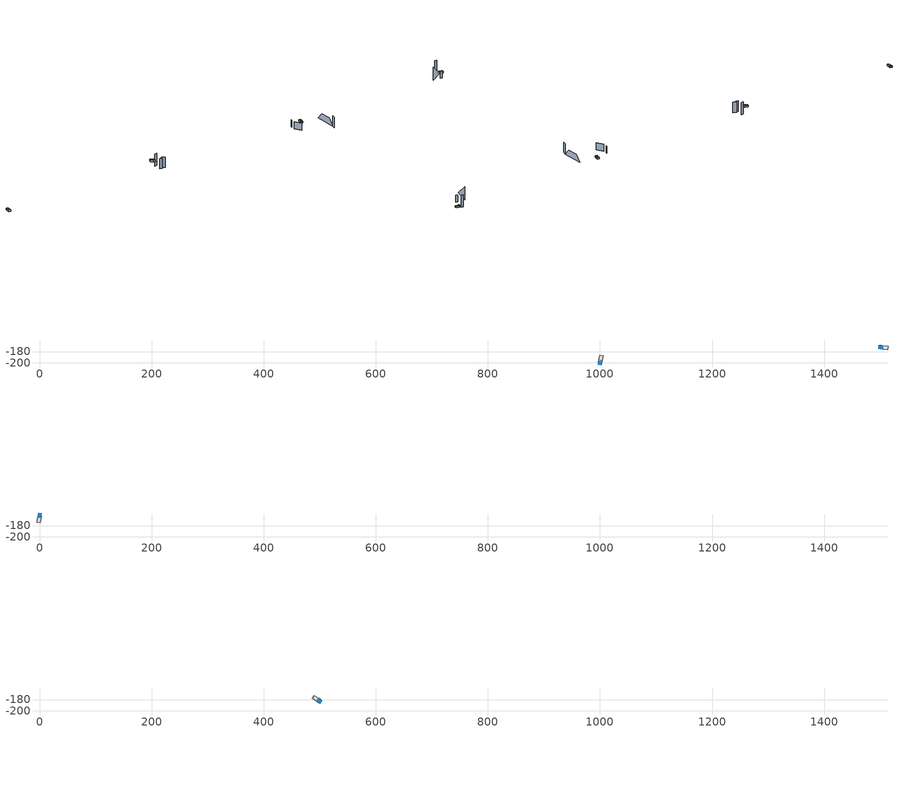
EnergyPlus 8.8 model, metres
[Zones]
2Perim
 floor adiabatic (115mmSandLimeBrick): 997.08,-199.52 997.97,-195.01 1003.85,-196.17 1002.96,-200.68 z0
 wall outside (U0-3): 997.08,-199.52 1002.96,-200.68 z0:4.4
 wall to 2Core (115mmSandLimeBrick): 1003.85,-196.17 997.97,-195.01 z0:4.4
 wall adiabatic (115mmSandLimeBrick): 1002.96,-200.68 1003.85,-196.17 / 997.97,-195.01 997.08,-199.52 z0:4.4
 window (Double): 997.17,-199.54 1002.86,-200.66 z0.85:3.58
 ceiling adiabatic (115mmSandLimeBrick): 997.08,-199.52 1002.96,-200.68 1003.74,-196.74 997.86,-195.57 z4.4
 roof outside (U0-2): 997.86,-195.57 1003.74,-196.74 1003.85,-196.17 997.97,-195.01 z4.4
2Core
 floor adiabatic (115mmSandLimeBrick): 997.97,-195.01 999.73,-186.12 1005.61,-187.28 1003.85,-196.17 z0
 wall adiabatic (115mmSandLimeBrick): 1003.85,-196.17 1005.61,-187.28 999.73,-186.12 997.97,-195.01 z0:4.4
 ceiling adiabatic (115mmSandLimeBrick): 997.97,-195.01 1003.85,-196.17 1005.39,-188.39 999.51,-187.23 z4.4
 roof outside (U0-2): 999.51,-187.23 1005.39,-188.39 1005.61,-187.28 999.73,-186.12 z4.4
3Perim
 floor adiabatic (115mmSandLimeBrick): 1500.46,-169.07 1505.02,-169.62 1504.31,-175.58 1499.74,-175.03 z0
 wall outside (U0-3): 1500.46,-169.07 1499.74,-175.03 z0:4.4
 wall to 3Core (115mmSandLimeBrick): 1504.31,-175.58 1505.02,-169.62 z0:4.4
 wall adiabatic (115mmSandLimeBrick): 1499.74,-175.03 1504.31,-175.58 / 1505.02,-169.62 1500.46,-169.07 z0:4.4
 window (Double): 1500.45,-169.17 1499.75,-174.93 z0.85:1.76
 ceiling adiabatic (115mmSandLimeBrick): 1500.46,-169.07 1499.74,-175.03 1503.74,-175.51 1504.45,-169.56 z4.4
 roof outside (U0-2): 1504.45,-169.56 1503.74,-175.51 1504.31,-175.58 1505.02,-169.62 z4.4
3Core
 floor adiabatic (115mmSandLimeBrick): 1505.02,-169.62 1514.02,-170.71 1513.31,-176.66 1504.31,-175.58 z0
 wall adiabatic (115mmSandLimeBrick): 1504.31,-175.58 1513.31,-176.66 1514.02,-170.71 1505.02,-169.62 z0:4.4
 ceiling adiabatic (115mmSandLimeBrick): 1505.02,-169.62 1504.31,-175.58 1512.18,-176.53 1512.9,-170.57 z4.4
 roof outside (U0-2): 1512.9,-170.57 1512.18,-176.53 1513.31,-176.66 1514.02,-170.71 z4.4
0Perim
 floor adiabatic (115mmSandLimeBrick): 2.96,-161.61 2.36,-166.17 -3.59,-165.38 -2.99,-160.82 z4.4
 wall outside (U0-3): 2.96,-161.61 -2.99,-160.82 z4.4:8.8
 wall to 0Core (115mmSandLimeBrick): -3.59,-165.38 2.36,-166.17 z4.4:8.8
 wall adiabatic (115mmSandLimeBrick): -2.99,-160.82 -3.59,-165.38 / 2.36,-166.17 2.96,-161.61 z4.4:8.8
 window (Double): 2.86,-161.6 -2.89,-160.84 z5.25:7.99
 ceiling adiabatic (115mmSandLimeBrick): 2.96,-161.61 -2.99,-160.82 -3.52,-164.81 2.43,-165.6 z8.8
 roof outside (U0-2): 2.43,-165.6 -3.52,-164.81 -3.59,-165.38 2.36,-166.17 z8.8
0Core
 floor adiabatic (115mmSandLimeBrick): 2.36,-166.17 1.16,-175.16 -4.79,-174.37 -3.59,-165.38 z4.4
 wall adiabatic (115mmSandLimeBrick): -3.59,-165.38 -4.79,-174.37 1.16,-175.16 2.36,-166.17 z4.4:8.8
 ceiling adiabatic (115mmSandLimeBrick): 2.36,-166.17 -3.59,-165.38 -4.64,-173.25 1.31,-174.04 z8.8
 roof outside (U0-2): 1.31,-174.04 -4.64,-173.25 -4.79,-174.37 1.16,-175.16 z8.8
1Perim
 floor adiabatic (115mmSandLimeBrick): 498.24,-185.35 494.43,-182.78 497.78,-177.8 501.59,-180.37 z17.61
 wall outside (U0-3): 498.24,-185.35 501.59,-180.37 z17.61:22.01
 wall to 1Core (115mmSandLimeBrick): 497.78,-177.8 494.43,-182.78 z17.61:22.01
 wall adiabatic (115mmSandLimeBrick): 501.59,-180.37 497.78,-177.8 / 494.43,-182.78 498.24,-185.35 z17.61:22.01
 window (Double): 498.3,-185.27 501.54,-180.45 z18.46:19.37
 ceiling adiabatic (115mmSandLimeBrick): 498.24,-185.35 501.59,-180.37 498.25,-178.12 494.9,-183.1 z22.01
 roof outside (U0-2): 494.9,-183.1 498.25,-178.12 497.78,-177.8 494.43,-182.78 z22.01
1Core
 floor adiabatic (115mmSandLimeBrick): 494.43,-182.78 486.9,-177.72 490.25,-172.74 497.78,-177.8 z17.61
 wall adiabatic (115mmSandLimeBrick): 497.78,-177.8 490.25,-172.74 486.9,-177.72 494.43,-182.78 z17.61:22.01
 ceiling adiabatic (115mmSandLimeBrick): 494.43,-182.78 497.78,-177.8 491.19,-173.38 487.84,-178.35 z22.01
 roof outside (U0-2): 487.84,-178.35 491.19,-173.38 490.25,-172.74 486.9,-177.72 z22.01
shading: 509.79,-200.82 502.25,-199.94 / 520.37,-200.89 510.4,-195.53 / 1048.72,-269.89 1045.12,-280.63 z0:29.83; 504.05,-176.71 512.74,-175.96 / 1495.33,-164.04 1500.98,-164.72 z0:35.22; 959.65,-204.55 961.08,-202.41 / 965.94,-239.54 956.89,-219.12 / 1489.75,-202.41 1484.26,-200.12 z0:20.25; 1050.83,-252.4,17.61 1055.06,-217.43,17.61 1057.18,-199.94,0 1048.72,-269.89,0; 1460.17,-199.34,0 1460.17,-199.34,37.86 1474.01,-210.9,20.25
[Site:GroundTemperature:BuildingSurface]
14, 14, 14, 14, 14, 14, 14, 14, 14, 14, 14, 14
[Site:GroundReflectance]
0.2, 0.2, 0.2, 0.2, 0.2, 0.2, 0.2, 0.2, 0.2, 0.2, 0.2, 0.2
[Site:GroundReflectance:SnowModifier]
1, 1
[Building]
Building: North Axis {deg}=0; Terrain=Suburbs; Loads Convergence Tolerance Value=.04; Temperature Convergence Tolerance Value {deltaC}=.4; Solar Distribution=MinimalShadowing; Maximum Number of Warmup Days=25
[Construction]
115mmSandLimeBrick: Plaster_0.005_115mmSandLimeBrick, Sand-Lime Brick_0.08_115mmSandLimeBrick, Plaster_0.08_115mmSandLimeBrick
U0-3: XPS Board_0.12_U0-3, General Concrete_0.2_U0-3
U0-2: XPS Board_0.18_U0-2, General Concrete_0.2_U0-2
Double: Generic Clear Glass 6mm_0.006_Double, ARGON_0.0013_Double, Generic Clear Glass 6mm_0.006_Double
[Material] Roughness=Rough; Thermal Absorptance=0.9
Name | Thickness {m} | Conductivity {W/m-K} | Density {kg/m3} | Specific Heat {J/kg-K} | Solar Absorptance | Visible Absorptance
Plaster_0.005_115mmSandLimeBrick | 0.005 | 1 | 2000 | 1130 | 0.6 | 0.6
Sand-Lime Brick_0.08_115mmSandLimeBrick | 0.08 | 0.56 | 1200 | 1000 | 0.6 | 0.6
Plaster_0.08_115mmSandLimeBrick | 0.08 | 1 | 2000 | 1130 | 0.6 | 0.6
XPS Board_0.12_U0-3 | 0.12 | 0.034 | 35 | 1400 | 0.6 | 0.6
General Concrete_0.2_U0-3; General Concrete_0.2_U0-2 | 0.2 | 2 | 2400 | 950 | 0.7 | 0.7
XPS Board_0.18_U0-2 | 0.18 | 0.034 | 35 | 1400 | 0.6 | 0.6
[WindowMaterial:Glazing]
Generic Clear Glass 6mm_0.006_Double: Optical Data Type=SpectralAverage; Window Glass Spectral Data Set=SpectralAverage; Thickness {m}=0.006; Solar Transmittance at Normal Incidence=0.68; Front Side Solar Reflectance at Normal Incidence=0.09; Back Side Solar Reflectance at Normal Incidence=0.1; Visible Transmittance at Normal Incidence=0.81; Front Side Visible Reflectance at Normal Incidence=0.11; Back Side Visible Reflectance at Normal Incidence=0.12; Infrared Transmittance at Normal Incidence=0; Front Side Infrared Hemispherical Emissivity=0.2; Back Side Infrared Hemispherical Emissivity=0.2; Conductivity {W/m-K}=0.9; Dirt Correction Factor for Solar and Visible Transmittance=1
[WindowMaterial:Gas]
ARGON_0.0013_Double: Gas Type=ARGON; Thickness {m}=0.0013
[EnergyManagementSystem:Sensor]
Name | Output:Variable or Output:Meter Index Key | Output:Variable or Output:Meter
OutdoorTemp | Environment | Site Outdoor Air Drybulb Temperature
OutdoorRelHumid | Environment | Site Outdoor Air Relative Humidity
USRNATVENT_0Perim; USRNATVENT_1Perim; USRNATVENT_2Perim; USRNATVENT_3Perim | AllOff | Schedule Value
[Zone] Type=1; Multiplier=1; Zone Inside Convection Algorithm=TARP; Zone Outside Convection Algorithm=DOE-2
Name | Volume {m3} | Floor Area {m2}
0Perim; 1Perim; 2Perim; 3Perim | 121.484 | 27.5943
0Core; 1Core; 2Core; 3Core | 239.48 | 54.3963
[People] Number of People Schedule=AllOn; Number of People Calculation Method=People/Area; People per Zone Floor Area {person/m2}=0.5; Fraction Radiant=0.3; Sensible Heat Fraction=AUTOCALCULATE; Carbon Dioxide Generation Rate {m3/s-W}=3.82e-08; Enable ASHRAE 55 Comfort Warnings=No; Mean Radiant Temperature Calculation Type=ZoneAveraged; Clothing Insulation Calculation Method=DynamicClothingModelASHRAE55; Thermal Comfort Model 1 Type=AdaptiveASH55
Name | Zone or ZoneList | Activity Level Schedule | Work Efficiency Schedule | Air Velocity Schedule
People 0Perim | 0Perim | 0PerimPeopleActivity | 0PerimWorkEfficiency | 0PerimAirVelocity
People 0Core | 0Core | 0CorePeopleActivity | 0CoreWorkEfficiency | 0CoreAirVelocity
People 1Perim | 1Perim | 1PerimPeopleActivity | 1PerimWorkEfficiency | 1PerimAirVelocity
People 1Core | 1Core | 1CorePeopleActivity | 1CoreWorkEfficiency | 1CoreAirVelocity
People 2Perim | 2Perim | 2PerimPeopleActivity | 2PerimWorkEfficiency | 2PerimAirVelocity
People 2Core | 2Core | 2CorePeopleActivity | 2CoreWorkEfficiency | 2CoreAirVelocity
People 3Perim | 3Perim | 3PerimPeopleActivity | 3PerimWorkEfficiency | 3PerimAirVelocity
People 3Core | 3Core | 3CorePeopleActivity | 3CoreWorkEfficiency | 3CoreAirVelocity
[ElectricEquipment] Schedule=60HrWk; Design Level Calculation Method=Watts/Area; Fraction Latent=0; Fraction Radiant=.2; Fraction Lost=0
Name | Zone or ZoneList | Watts per Zone Floor Area {W/m2}
0Perim Equipment 1 | 0Perim | 15
0Core Equipment 1 | 0Core | 35
1Perim Equipment 1 | 1Perim | 15
1Core Equipment 1 | 1Core | 35
2Perim Equipment 1 | 2Perim | 15
2Core Equipment 1 | 2Core | 35
3Perim Equipment 1 | 3Perim | 15
3Core Equipment 1 | 3Core | 35
[Lights] Schedule=AllOn; Design Level Calculation Method=Watts/Area; Return Air Fraction=0; Fraction Radiant=.42; Fraction Visible=.18; Fraction Replaceable=1
Name | Zone or ZoneList | Watts per Zone Floor Area {W/m2}
0Perim General lighting | 0Perim | 15
0Core General lighting | 0Core | 20
1Perim General lighting | 1Perim | 15
1Core General lighting | 1Core | 20
2Perim General lighting | 2Perim | 15
2Core General lighting | 2Core | 20
3Perim General lighting | 3Perim | 15
3Core General lighting | 3Core | 20
[ZoneControl:Thermostat]
Name | Zone or ZoneList | Control Type Schedule | Control 1
0Perim Thermostat | 0Perim | 0PerimZoneControlTypeSched | Dual Setpoint - Zone 0Perim
0Core Thermostat | 0Core | 0CoreZoneControlTypeSched | Dual Setpoint - Zone 0Core
1Perim Thermostat | 1Perim | 1PerimZoneControlTypeSched | Dual Setpoint - Zone 1Perim
1Core Thermostat | 1Core | 1CoreZoneControlTypeSched | Dual Setpoint - Zone 1Core
2Perim Thermostat | 2Perim | 2PerimZoneControlTypeSched | Dual Setpoint - Zone 2Perim
2Core Thermostat | 2Core | 2CoreZoneControlTypeSched | Dual Setpoint - Zone 2Core
3Perim Thermostat | 3Perim | 3PerimZoneControlTypeSched | Dual Setpoint - Zone 3Perim
3Core Thermostat | 3Core | 3CoreZoneControlTypeSched | Dual Setpoint - Zone 3Core
[ThermostatSetpoint:DualSetpoint]
Name | Heating Setpoint Temperature Schedule | Cooling Setpoint Temperature Schedule
Dual Setpoint - Zone 0Perim | 0PerimHeating_SP_Sch | 0PerimCooling_SP_Sch
Dual Setpoint - Zone 0Core | 0CoreHeating_SP_Sch | 0CoreCooling_SP_Sch
Dual Setpoint - Zone 1Perim | 1PerimHeating_SP_Sch | 1PerimCooling_SP_Sch
Dual Setpoint - Zone 1Core | 1CoreHeating_SP_Sch | 1CoreCooling_SP_Sch
Dual Setpoint - Zone 2Perim | 2PerimHeating_SP_Sch | 2PerimCooling_SP_Sch
Dual Setpoint - Zone 2Core | 2CoreHeating_SP_Sch | 2CoreCooling_SP_Sch
Dual Setpoint - Zone 3Perim | 3PerimHeating_SP_Sch | 3PerimCooling_SP_Sch
Dual Setpoint - Zone 3Core | 3CoreHeating_SP_Sch | 3CoreCooling_SP_Sch
[Zone equipment]
0Perim: 0Perim Ideal Loads Air
0Core: 0Core Ideal Loads Air
1Perim: 1Perim Ideal Loads Air
1Core: 1Core Ideal Loads Air
2Perim: 2Perim Ideal Loads Air
2Core: 2Core Ideal Loads Air
3Perim: 3Perim Ideal Loads Air
3Core: 3Core Ideal Loads Air
[ZoneHVAC:IdealLoadsAirSystem] Maximum Heating Supply Air Temperature {C}=30; Minimum Cooling Supply Air Temperature {C}=18; Maximum Heating Supply Air Humidity Ratio {kgWater/kgDryAir}=0.01; Minimum Cooling Supply Air Humidity Ratio {kgWater/kgDryAir}=0.008; Heating Limit=NoLimit; Maximum Heating Air Flow Rate {m3/s}=100; Cooling Limit=NoLimit; Maximum Cooling Air Flow Rate {m3/s}=100; Heating Availability Schedule=AllOn; Cooling Availability Schedule=AllOn; Dehumidification Control Type=None; Humidification Control Type=None; Demand Controlled Ventilation Type=OccupancySchedule; Outdoor Air Economizer Type=NoEconomizer; Heat Recovery Type=None; Sensible Heat Recovery Effectiveness=0.7; Latent Heat Recovery Effectiveness=0.65
Name | Design Specification Outdoor Air Object
0Perim Ideal Loads Air | 0PerimMinFreshAir
0Core Ideal Loads Air | 0CoreMinFreshAir
1Perim Ideal Loads Air | 1PerimMinFreshAir
1Core Ideal Loads Air | 1CoreMinFreshAir
2Perim Ideal Loads Air | 2PerimMinFreshAir
2Core Ideal Loads Air | 2CoreMinFreshAir
3Perim Ideal Loads Air | 3PerimMinFreshAir
3Core Ideal Loads Air | 3CoreMinFreshAir
[DesignSpecification:OutdoorAir] Outdoor Air Method=Sum; Outdoor Air Schedule=AllOn
Name | Outdoor Air Flow per Person {m3/s-person} | Outdoor Air Flow per Zone Floor Area {m3/s-m2}
0PerimMinFreshAir; 1PerimMinFreshAir; 2PerimMinFreshAir; 3PerimMinFreshAir | 0.001 | 0.001
0CoreMinFreshAir; 1CoreMinFreshAir; 2CoreMinFreshAir; 3CoreMinFreshAir | 0.002 | 0.002
[ZoneVentilation:DesignFlowRate] Schedule=AllOn; Design Flow Rate Calculation Method=AirChanges/Hour; Air Changes per Hour {1/hr}=0; Ventilation Type=NATURAL; Fan Pressure Rise {Pa}=0; Fan Total Efficiency=1; Constant Term Coefficient=1; Temperature Term Coefficient=0; Velocity Term Coefficient=0; Velocity Squared Term Coefficient=0; Minimum Indoor Temperature {C}=18; Delta Temperature {deltaC}=1; Maximum Wind Speed {m/s}=40
Name | Zone or ZoneList
0Perim ScheduledVent | 0Perim
1Perim ScheduledVent | 1Perim
2Perim ScheduledVent | 2Perim
3Perim ScheduledVent | 3Perim
[EnergyManagementSystem:Actuator] Actuated Component Type=Schedule:Constant; Actuated Component Control Type=Schedule Value
Name | Actuated Component Unique
NATVENT_AVAIL_SCHED_ACTUATOR_0Perim | NATVENT_AVAIL_SCHED_0Perim
NATVENT_AVAIL_SCHED_ACTUATOR_1Perim | NATVENT_AVAIL_SCHED_1Perim
NATVENT_AVAIL_SCHED_ACTUATOR_2Perim | NATVENT_AVAIL_SCHED_2Perim
NATVENT_AVAIL_SCHED_ACTUATOR_3Perim | NATVENT_AVAIL_SCHED_3Perim
[EnergyManagementSystem:ProgramCallingManager]
My 0Perim_Setpoint_Schedule_Calculator_Example: BeginTimestepBeforePredictor; 0Perim_ErlEnforceBinary
My 1Perim_Setpoint_Schedule_Calculator_Example: BeginTimestepBeforePredictor; 1Perim_ErlEnforceBinary
My 2Perim_Setpoint_Schedule_Calculator_Example: BeginTimestepBeforePredictor; 2Perim_ErlEnforceBinary
My 3Perim_Setpoint_Schedule_Calculator_Example: BeginTimestepBeforePredictor; 3Perim_ErlEnforceBinary
[EnergyManagementSystem:Program]
0Perim_ErlEnforceBinary: IF (USRNATVENT_0Perim > 0); Set NATVENT_AVAIL_SCHED_ACTUATOR_0Perim = 1; ELSE; Set NATVENT_AVAIL_SCHED_ACTUATOR_0Perim = 0; ENDIF
1Perim_ErlEnforceBinary: IF (USRNATVENT_1Perim > 0); Set NATVENT_AVAIL_SCHED_ACTUATOR_1Perim = 1; ELSE; Set NATVENT_AVAIL_SCHED_ACTUATOR_1Perim = 0; ENDIF
2Perim_ErlEnforceBinary: IF (USRNATVENT_2Perim > 0); Set NATVENT_AVAIL_SCHED_ACTUATOR_2Perim = 1; ELSE; Set NATVENT_AVAIL_SCHED_ACTUATOR_2Perim = 0; ENDIF
3Perim_ErlEnforceBinary: IF (USRNATVENT_3Perim > 0); Set NATVENT_AVAIL_SCHED_ACTUATOR_3Perim = 1; ELSE; Set NATVENT_AVAIL_SCHED_ACTUATOR_3Perim = 0; ENDIF
[ZoneVentilation:WindandStackOpenArea] Opening Effectiveness=0; Effective Angle {deg}=0; Discharge Coefficient for Opening=0.6; Minimum Indoor Temperature {C}=26; Maximum Indoor Temperature {C}=100; Delta Temperature {deltaC}=1; Minimum Outdoor Temperature {C}=22; Maximum Outdoor Temperature {C}=26; Maximum Wind Speed {m/s}=40
Name | Zone | Opening Area {m2} | Opening Area Fraction Schedule | Height Difference {m}
0PerimNatVent_Buoy | 0Perim | 12.6792 | NATVENT_AVAIL_SCHED_0Perim | 0.683148
1PerimNatVent_Buoy | 1Perim | 4.22641 | NATVENT_AVAIL_SCHED_1Perim | 0.227716
2PerimNatVent_Buoy | 2Perim | 12.6792 | NATVENT_AVAIL_SCHED_2Perim | 0.683148
3PerimNatVent_Buoy | 3Perim | 4.22641 | NATVENT_AVAIL_SCHED_3Perim | 0.227716
[ZoneInfiltration:DesignFlowRate] Schedule=On; Design Flow Rate Calculation Method=AirChanges/Hour; Air Changes per Hour {1/hr}=0.5; Constant Term Coefficient=1; Temperature Term Coefficient=0; Velocity Term Coefficient=0; Velocity Squared Term Coefficient=0
Name | Zone or ZoneList
0PerimInfiltration | 0Perim
1PerimInfiltration | 1Perim
2PerimInfiltration | 2Perim
3PerimInfiltration | 3Perim
[WaterUse:Equipment]
Name | Peak Flow Rate {m3/s} | Flow Rate Fraction Schedule | Target Temperature Schedule | Hot Water Supply Temperature Schedule | Cold Water Supply Temperature Schedule
DHW 0Perim | 0 | equipOffice | DHW Supply Temperature 0Perim | DHW Supply Temperature 0Perim | DHW Mains Temperature 0Perim
DHW 0Core | 4.53303e-05 | 60HrWk | DHW Supply Temperature 0Core | DHW Supply Temperature 0Core | DHW Mains Temperature 0Core
DHW 1Perim | 0 | equipOffice | DHW Supply Temperature 1Perim | DHW Supply Temperature 1Perim | DHW Mains Temperature 1Perim
DHW 1Core | 4.53303e-05 | 60HrWk | DHW Supply Temperature 1Core | DHW Supply Temperature 1Core | DHW Mains Temperature 1Core
DHW 2Perim | 0 | equipOffice | DHW Supply Temperature 2Perim | DHW Supply Temperature 2Perim | DHW Mains Temperature 2Perim
DHW 2Core | 4.53303e-05 | 60HrWk | DHW Supply Temperature 2Core | DHW Supply Temperature 2Core | DHW Mains Temperature 2Core
DHW 3Perim | 0 | equipOffice | DHW Supply Temperature 3Perim | DHW Supply Temperature 3Perim | DHW Mains Temperature 3Perim
DHW 3Core | 4.53303e-05 | 60HrWk | DHW Supply Temperature 3Core | DHW Supply Temperature 3Core | DHW Mains Temperature 3Core
[Schedule:Constant]
On: On/Off, 1
0PerimPeopleActivity; 0CorePeopleActivity; 1PerimPeopleActivity; 1CorePeopleActivity; 2PerimPeopleActivity; 2CorePeopleActivity; 3PerimPeopleActivity; 3CorePeopleActivity: Any Number, 125.28
0PerimAirVelocity; 0CoreAirVelocity; 1PerimAirVelocity; 1CoreAirVelocity; 2PerimAirVelocity; 2CoreAirVelocity; 3PerimAirVelocity; 3CoreAirVelocity: Any Number, 0.2
0PerimWorkEfficiency; 0CoreWorkEfficiency; 1PerimWorkEfficiency; 1CoreWorkEfficiency; 2PerimWorkEfficiency; 2CoreWorkEfficiency; 3PerimWorkEfficiency; 3CoreWorkEfficiency: Any Number, 0
0PerimHeating_SP_Sch; 0PerimCooling_SP_Sch; 0CoreHeating_SP_Sch; 0CoreCooling_SP_Sch; 1PerimHeating_SP_Sch; 1PerimCooling_SP_Sch; 1CoreHeating_SP_Sch; 1CoreCooling_SP_Sch; 2PerimHeating_SP_Sch; 2PerimCooling_SP_Sch; 2CoreHeating_SP_Sch; 2CoreCooling_SP_Sch; 3PerimHeating_SP_Sch; 3PerimCooling_SP_Sch; 3CoreHeating_SP_Sch; 3CoreCooling_SP_Sch: Temperature, 26
0PerimZoneControlTypeSched; 0CoreZoneControlTypeSched; 1PerimZoneControlTypeSched; 1CoreZoneControlTypeSched; 2PerimZoneControlTypeSched; 2CoreZoneControlTypeSched; 3PerimZoneControlTypeSched; 3CoreZoneControlTypeSched: Any Number, 4
NATVENT_AVAIL_SCHED_0Perim; NATVENT_AVAIL_SCHED_1Perim; NATVENT_AVAIL_SCHED_2Perim; NATVENT_AVAIL_SCHED_3Perim: Fraction, 1
DHW Supply Temperature 0Perim; DHW Supply Temperature 0Core; DHW Supply Temperature 1Perim; DHW Supply Temperature 1Core; DHW Supply Temperature 2Perim; DHW Supply Temperature 2Core; DHW Supply Temperature 3Perim; DHW Supply Temperature 3Core: Temperature, 65
DHW Mains Temperature 0Perim; DHW Mains Temperature 0Core; DHW Mains Temperature 1Perim; DHW Mains Temperature 1Core; DHW Mains Temperature 2Perim; DHW Mains Temperature 2Core; DHW Mains Temperature 3Perim; DHW Mains Temperature 3Core: Temperature, 10
[Schedule:Year]
AllOn: AllOn, 1, 1, 12, 31
equipOffice: equipOffice, 1, 1, 12, 31
60HrWk: 60HrWk, 1, 1, 12, 31
AllOff: AllOff, 1, 1, 12, 31
[Schedule:Week:Daily]
AllOn: AllOn, AllOn, AllOn, AllOn, AllOn, AllOn, AllOn, AllOn, AllOn, AllOn, AllOn, AllOn
equipOffice: equipOfficeWeekEnd, equipOffice, equipOffice, equipOffice, equipOffice, equipOffice, equipOfficeWeekEnd, equipOfficeWeekEnd, equipOffice, equipOffice, equipOffice, equipOffice
60HrWk: 60HrWkDay, 60HrWkDay, 60HrWkDay, 60HrWkDay, 60HrWkDay, 60HrWkDay, 60HrWkDay, 60HrWkDay, 60HrWkDay, 60HrWkDay, 60HrWkDay, 60HrWkDay
AllOff: AllOff, AllOff, AllOff, AllOff, AllOff, AllOff, AllOff, AllOff, AllOff, AllOff, AllOff, AllOff
[Schedule:Day:Hourly]
AllOn: 1, 1, 1, 1, 1, 1, 1, 1, 1, 1, 1, 1, 1, 1, 1, 1, 1, 1, 1, 1, 1, 1, 1, 1
equipOffice; equipOfficeWeekEnd: 0.1, 0.1, 0.1, 0.1, 0.1, 0.1, 0.1, 0.2, 0.4, 0.6, 0.8, 0.8, 0.4, 0.6, 0.8, 0.8, 0.4, 0.2, 0.1, 0.1, 0.1, 0.1, 0.1, 0.1
60HrWkDay: 0.2, 0.2, 0.2, 0.2, 0.2, 0.2, 0.2, 0.4, 0.8, 0.8, 1, 1, 0.8, 1, 1, 1, 0.8, 0.4, 0.2, 0.2, 0.2, 0.2, 0.2, 0.2
AllOff: 0, 0, 0, 0, 0, 0, 0, 0, 0, 0, 0, 0, 0, 0, 0, 0, 0, 0, 0, 0, 0, 0, 0, 0
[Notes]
----  This file was generated with Archsim v.4.0.2.17
-------------------------ERL SENSORS--------------------------
115mmSandLimeBrick GasType: Partition
